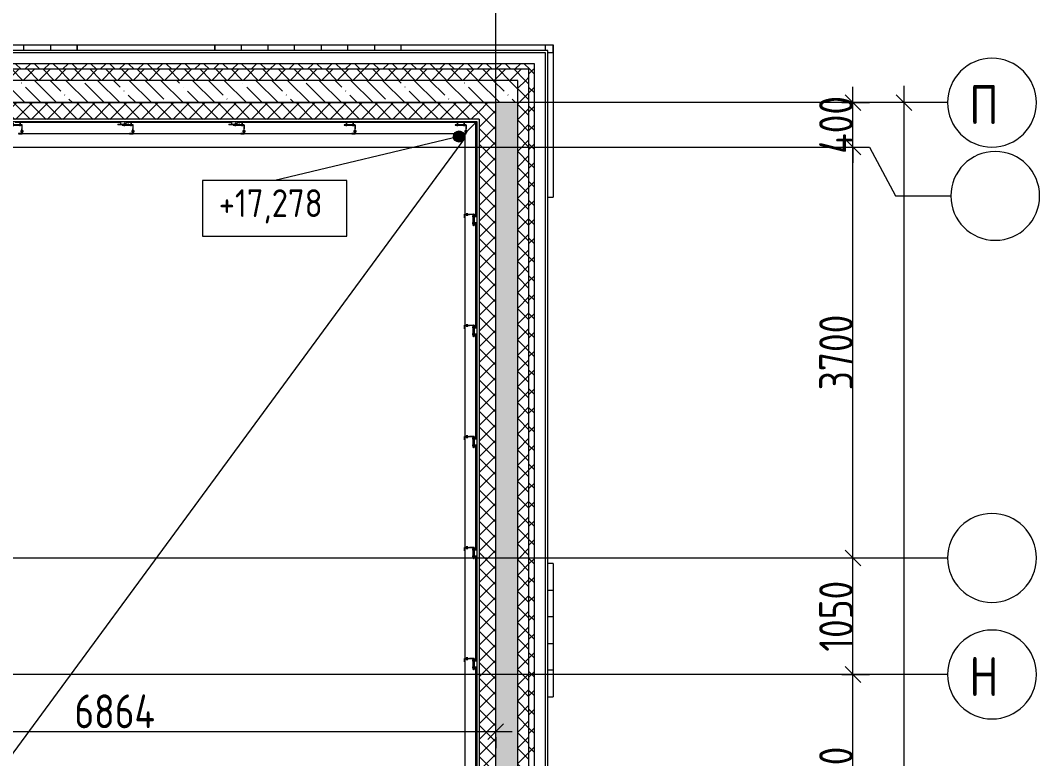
# Model space of a CAD drawing. Header units: millimetres. Extents: x -68946 to 690821, y -552984 to 293768.
# Drawn here: x 172136 to 181335, y -491113 to -484465 of the extents above; entities that cross this region are included whole.
import ezdxf

# ---------------------------------------------------------------- set-up
doc = ezdxf.new("R2010")
doc.units = ezdxf.units.MM
doc.linetypes.add('ADSK_Линия сетки', pattern=[2500, 2000, -250, 0, -250])
doc.layers.get('Defpoints').update_dxf_attribs({"color": 250})
for name, color, linetype, lineweight in [('Аннотация', 250, 'Continuous', 20), ('Крыша', 7, 'Continuous', 5), ('Ограждение', 7, 'Continuous', 5), ('Оси', 250, 'Continuous', 9), ('Отметки', 7, 'Continuous', 9), ('Размеры', 7, 'Continuous', 9), ('Стены', 7, 'Continuous', 9), ('Стены внутренние', 7, 'Continuous', 9), ('Стены наружные', 7, 'Continuous', 9), ('Стены отделка', 7, 'Continuous', 13), ('Стены перегородки', 7, 'Continuous', 13), ('Стены штриховка', 250, 'Continuous', 9)]:
    doc.layers.add(name, color=color, linetype=linetype, lineweight=lineweight)
doc.styles.add('GOST Common', font='', dxfattribs={"width": 0.9, "height": 350})
doc.styles.add('GOST Common_1', font='', dxfattribs={"width": 0.9, "height": 250})
doc.styles.add('GOST Common_2', font='', dxfattribs={"width": 0.8, "height": 350})
doc.styles.add('А3', font='ГОСТ тип А.ttf')
doc.styles.get('GOST Common').set_extended_font_data('GOST Common')
doc.styles.get('GOST Common_1').set_extended_font_data('GOST Common')
doc.styles.get('GOST Common_2').set_extended_font_data('GOST Common')
doc.dimstyles.new('ADSK_Основной_2_5_мм', dxfattribs={"dimscale": 304.8, "dimtxt": 0.824897, "dimasz": 0.463911, "dimexe": 0.492126, "dimexo": 0.001615, "dimgap": 0.098425, "dimtad": 1, "dimdec": 0, "dimlfac": 304.8, "dimdsep": 46, "dimtxsty": 'GOST Common_1', "dimblk1": 'OBLIQUE', "dimblk2": 'OBLIQUE', "dimsah": 1, "dimcen": 0.09, "dimdle": 0.492126, "dimazin": 0, "dimtfac": 1, "dimtdec": 4, "dimtix": 1, "dimtmove": 0, "dimatfit": 3, "dimfxl": 1, "dimtvp": 1, "dimtolj": 1, "dimtzin": 0, "dimlwd": 9, "dimlwe": 9, "dimarcsym": 2})
doc.dimstyles.new('ADSK_Основной_2_5_мм_Округление_до_10_мм_1', dxfattribs={"dimscale": 304.8, "dimtxt": 0.824897, "dimasz": 0.463911, "dimexe": 0.492126, "dimexo": 0.001615, "dimgap": 6.56168e-05, "dimtad": 1, "dimdec": 0, "dimlfac": 304.8, "dimrnd": 10, "dimdsep": 46, "dimtxsty": 'GOST Common_1', "dimblk1": 'OBLIQUE', "dimblk2": 'OBLIQUE', "dimsah": 1, "dimcen": 0.09, "dimdle": 0.492126, "dimazin": 0, "dimtfac": 1, "dimtdec": 4, "dimtix": 1, "dimtmove": 0, "dimatfit": 3, "dimfxl": 1, "dimtvp": 1, "dimtolj": 1, "dimtzin": 0, "dimlwd": 9, "dimlwe": 9, "dimarcsym": 2})
doc.dimstyles.new('ADSK_Основной_2_мм_1', dxfattribs={"dimscale": 304.8, "dimtxt": 201.142999, "dimasz": 0.463911, "dimexe": 0.492126, "dimexo": 0.492126, "dimgap": 0.098425, "dimtad": 1, "dimdec": 0, "dimdsep": 46, "dimtxsty": 'GOST Common_2', "dimblk1": 'OBLIQUE', "dimblk2": 'OBLIQUE', "dimsah": 1, "dimcen": 0.09, "dimdle": 0.492126, "dimazin": 0, "dimtfac": 1, "dimtdec": 4, "dimtix": 1, "dimtmove": 0, "dimatfit": 3, "dimfxl": 1, "dimtvp": 1, "dimtolj": 1, "dimtzin": 0, "dimlwd": 9, "dimlwe": 9, "dimarcsym": 2})
pattern_1 = [(135, (23667.23, -543980.64), (-142.5612, -142.5612), []), (135, (23809.8, -543980.64), (-142.5612, -142.5612), [252.016, -50.403, 3.353, -47.05])]
pattern_2 = [(45, (23667.23, -543980.64), (-70.71068, 70.71068), []), (135, (23667.23, -543980.64), (-70.71068, -70.71068), [])]
pattern_3 = [(135, (23667.23, -543980.64), (-84.85281, -84.85281), []), (225, (23667.23, -543980.64), (84.85281, -84.85281), [])]

# ---------------------------------------------------------------- blocks, each defined once
blk = doc.blocks.new('Плитка 148 - Плитка 3-33942767-АР3_Кладочный план кровли _17_930 С2-3')
at = {"layer": 'Стены'}
for p, q in [((153269, 54625), (153220, 54625)), ((153269, 54625), (153269, 54385)), ((153220, 54385), (153269, 54385)), ((153269, 54385), (153269, 54145)), ((153269, 54145), (153220, 54145)), ((153269, 54145), (153269, 53905)), ((153220, 53905), (153269, 53905)), ((153269, 53905), (153269, 53665)), ((153269, 53665), (153220, 53665)), ((153269, 53665), (153269, 53425)), ((153220, 53425), (153269, 53425))]:
    blk.add_line(p, q, dxfattribs=at)
blk = doc.blocks.new('Плитка 186 - Плитка 8-34207631-АР3_Кладочный план кровли _17_930 С2-3')
at = {"layer": 'Стены'}
for p, q in [((153199, 59245), (153199, 59295)), ((153199, 59295), (153269, 59295)), ((153269, 59295), (153269, 57925)), ((153220, 57925), (153269, 57925))]:
    blk.add_line(p, q, dxfattribs=at)
blk = doc.blocks.new('Плитка 205 - Плитка 8-34221083-АР3_Кладочный план кровли _17_930 С2-3')
at = {"layer": 'Стены'}
for p, q in [((151899, 59295), (153269, 59295)), ((151899, 59245), (151899, 59295)), ((153269, 59225), (153269, 59295)), ((153269, 59225), (153220, 59225))]:
    blk.add_line(p, q, dxfattribs=at)
blk = doc.blocks.new('Плитка 208 - Плитка 3-34221574-АР3_Кладочный план кровли _17_930 С2-3')
at = {"layer": 'Стены'}
for p, q in [((147299, 59295), (147539, 59295)), ((147299, 59295), (147299, 59245)), ((147539, 59295), (147779, 59295)), ((147539, 59245), (147539, 59295)), ((147779, 59295), (148019, 59295)), ((147779, 59295), (147779, 59245)), ((148019, 59295), (148259, 59295)), ((148019, 59245), (148019, 59295)), ((148259, 59295), (148499, 59295)), ((148259, 59295), (148259, 59245)), ((148499, 59295), (148739, 59295)), ((148499, 59245), (148499, 59295)), ((148739, 59295), (148979, 59295)), ((148739, 59295), (148739, 59245)), ((148979, 59245), (148979, 59295))]:
    blk.add_line(p, q, dxfattribs=at)
blk = doc.blocks.new('Плитка 209 - Плитка 3-34221879-АР3_Кладочный план кровли _17_930 С2-3')
at = {"layer": 'Стены'}
for p, q in [((148979, 59295), (150219, 59295)), ((148979, 59295), (148979, 59245)), ((150219, 59245), (150219, 59295))]:
    blk.add_line(p, q, dxfattribs=at)
blk = doc.blocks.new('Плитка 210 - Плитка 3-34221972-АР3_Кладочный план кровли _17_930 С2-3')
at = {"layer": 'Стены'}
for p, q in [((150219, 59295), (150459, 59295)), ((150219, 59295), (150219, 59245)), ((150459, 59295), (150699, 59295)), ((150459, 59245), (150459, 59295)), ((150699, 59295), (150939, 59295)), ((150699, 59295), (150699, 59245)), ((150939, 59295), (151179, 59295)), ((150939, 59245), (150939, 59295)), ((151179, 59295), (151419, 59295)), ((151179, 59295), (151179, 59245)), ((151419, 59295), (151659, 59295)), ((151419, 59245), (151419, 59295)), ((151659, 59295), (151899, 59295)), ((151659, 59295), (151659, 59245)), ((151899, 59245), (151899, 59295))]:
    blk.add_line(p, q, dxfattribs=at)
blk = doc.blocks.new('Ограждение - Н_800-V10-АР3_Кладочный план кровли _17_930 С2-3')
at = {"layer": 'Ограждение'}
for p, q in [((0, 100), (-2, 100)), ((-2, 100), (-2, 2)), ((0, 0), (0, 100)), ((-78, 32), (-80, 32)), ((-80, 32), (-80, 2)), ((-80, 2), (-35, 2)), ((-80, 2), (-80, 0)), ((-78, 4), (-78, 32)), ((-35, 4), (-78, 4)), ((-64.5, 9), (-57.5, 9)), ((-64.5, 9), (-64.5, 4)), ((-57.5, 9), (-50.5, 9)), ((-57.5, 9), (-57.5, 4)), ((-50.5, 9), (-50.5, 4)), ((-35, 2), (-35, 4)), ((-2, 2), (-35, 2)), ((-2, 85), (-5, 85)), ((-2, 85), (-5, 85)), ((-5, 75), (-5, 85)), ((-5, 85), (-5, 75)), ((-5, 75), (-5, 85)), ((-5, 85), (-5, 75)), ((-5, 75), (-2, 75)), ((-5, 75), (-2, 75)), ((-2, 24), (-5, 24)), ((-2, 24), (-5, 24)), ((-5, 14), (-5, 24)), ((-5, 24), (-5, 14)), ((-5, 14), (-5, 24)), ((-5, 24), (-5, 14)), ((-5, 14), (-2, 14)), ((-5, 14), (-2, 14)), ((15, 83), (0, 83)), ((0, 77), (15, 77)), ((15, 22), (0, 22)), ((0, 16), (15, 16)), ((15, 83), (5, 83)), ((5, 77), (15, 77)), ((15, 22), (5, 22)), ((5, 16), (15, 16)), ((15, 82.6), (15, 83)), ((15, 83), (15, 77)), ((15, 82.6), (15, 83)), ((15, 83), (15, 82.6)), ((15, 77), (15, 77.4)), ((15, 77), (15, 77.4)), ((15, 77.4), (15, 77)), ((15, 21.6), (15, 22)), ((15, 22), (15, 16)), ((15, 21.6), (15, 22)), ((15, 22), (15, 21.6)), ((15, 16), (15, 16.4)), ((15, 16), (15, 16.4)), ((15, 16.4), (15, 16)), ((-80, 0), (0, 0)), ((-64.5, 0), (-64.5, -5)), ((-57.5, -5), (-64.5, -5)), ((-57.5, 0), (-57.5, -5)), ((-50.5, -5), (-57.5, -5)), ((-50.5, 0), (-50.5, -5))]:
    blk.add_line(p, q, dxfattribs=at)
blk = doc.blocks.new('Ограждение - Ограждение-36047490-АР3_Кладочный план кровли _17_930 С2-3')
at = {"extrusion": (0, 0, -1), "zscale": -1, "rotation": 180}
for p in [(-152550, 57769.9), (-152550, 56769.9), (-152550, 55769.9), (-152550, 54769.9), (-152550, 53769.9)]:
    blk.add_blockref('Ограждение - Н_800-V10-АР3_Кладочный план кровли _17_930 С2-3', p, dxfattribs=at)
blk = doc.blocks.new('Ограждение - Н_800-V16-АР3_Кладочный план кровли _17_930 С2-3')
at = {"layer": 'Ограждение'}
for p, q in [((0, 100), (-2, 100)), ((-2, 100), (-2, 2)), ((0, 0), (0, 100)), ((-78, 32), (-80, 32)), ((-80, 32), (-80, 2)), ((-80, 2), (-35, 2)), ((-80, 2), (-80, 0)), ((-78, 4), (-78, 32)), ((-35, 4), (-78, 4)), ((-64.5, 9), (-57.5, 9)), ((-64.5, 9), (-64.5, 4)), ((-57.5, 9), (-50.5, 9)), ((-57.5, 9), (-57.5, 4)), ((-50.5, 9), (-50.5, 4)), ((-35, 2), (-35, 4)), ((-2, 2), (-35, 2)), ((-2, 85), (-5, 85)), ((-2, 85), (-5, 85)), ((-5, 75), (-5, 85)), ((-5, 85), (-5, 75)), ((-5, 75), (-5, 85)), ((-5, 85), (-5, 75)), ((-5, 75), (-2, 75)), ((-5, 75), (-2, 75)), ((-2, 24), (-5, 24)), ((-2, 24), (-5, 24)), ((-5, 14), (-5, 24)), ((-5, 24), (-5, 14)), ((-5, 14), (-5, 24)), ((-5, 24), (-5, 14)), ((-5, 14), (-2, 14)), ((-5, 14), (-2, 14)), ((15, 83), (0, 83)), ((0, 77), (15, 77)), ((15, 22), (0, 22)), ((15, 22), (0, 22)), ((0, 16), (15, 16)), ((0, 16), (15, 16)), ((15, 83), (5, 83)), ((5, 77), (15, 77)), ((15, 82.6), (15, 83)), ((15, 83), (15, 77)), ((15, 82.6), (15, 83)), ((15, 83), (15, 82.6)), ((15, 77), (15, 77.4)), ((15, 77), (15, 77.4)), ((15, 77.4), (15, 77)), ((15, 21.6), (15, 22)), ((15, 22), (15, 16)), ((15, 21.6), (15, 22)), ((15, 22), (15, 21.6)), ((15, 16), (15, 16.4)), ((15, 16), (15, 16.4)), ((15, 16.4), (15, 16)), ((-80, 0), (0, 0)), ((-64.5, 0), (-64.5, -5)), ((-57.5, -5), (-64.5, -5)), ((-57.5, 0), (-57.5, -5)), ((-50.5, -5), (-57.5, -5)), ((-50.5, 0), (-50.5, -5))]:
    blk.add_line(p, q, dxfattribs=at)
blk = doc.blocks.new('Ограждение - Н_800-V11-АР3_Кладочный план кровли _17_930 С2-3')
at = {"layer": 'Ограждение'}
for p, q in [((0, 100), (-2, 100)), ((-2, 100), (-2, 2)), ((0, 0), (0, 100)), ((-78, 32), (-80, 32)), ((-80, 32), (-80, 2)), ((-80, 2), (-35, 2)), ((-80, 2), (-80, 0)), ((-78, 4), (-78, 32)), ((-35, 4), (-78, 4)), ((-64.5, 9), (-57.5, 9)), ((-64.5, 9), (-64.5, 4)), ((-57.5, 9), (-50.5, 9)), ((-57.5, 9), (-57.5, 4)), ((-50.5, 9), (-50.5, 4)), ((-35, 2), (-35, 4)), ((-2, 2), (-35, 2)), ((-2, 85), (-5, 85)), ((-2, 85), (-5, 85)), ((-5, 75), (-5, 85)), ((-5, 85), (-5, 75)), ((-5, 75), (-5, 85)), ((-5, 85), (-5, 75)), ((-5, 75), (-2, 75)), ((-5, 75), (-2, 75)), ((-2, 24), (-5, 24)), ((-2, 24), (-5, 24)), ((-5, 14), (-5, 24)), ((-5, 24), (-5, 14)), ((-5, 14), (-5, 24)), ((-5, 24), (-5, 14)), ((-5, 14), (-2, 14)), ((-5, 14), (-2, 14)), ((15, 83), (0, 83)), ((15, 83), (0, 83)), ((0, 77), (15, 77)), ((0, 77), (15, 77)), ((15, 22), (0, 22)), ((15, 22), (0, 22)), ((0, 16), (15, 16)), ((0, 16), (15, 16)), ((15, 82.6), (15, 83)), ((15, 83), (15, 77)), ((15, 82.6), (15, 83)), ((15, 83), (15, 82.6)), ((15, 77), (15, 77.4)), ((15, 77), (15, 77.4)), ((15, 77.4), (15, 77)), ((15, 21.6), (15, 22)), ((15, 22), (15, 16)), ((15, 21.6), (15, 22)), ((15, 22), (15, 21.6)), ((15, 16), (15, 16.4)), ((15, 16), (15, 16.4)), ((15, 16.4), (15, 16)), ((-80, 0), (0, 0)), ((-64.5, 0), (-64.5, -5)), ((-57.5, -5), (-64.5, -5)), ((-57.5, 0), (-57.5, -5)), ((-50.5, -5), (-57.5, -5)), ((-50.5, 0), (-50.5, -5))]:
    blk.add_line(p, q, dxfattribs=at)
blk = doc.blocks.new('Ограждение - Ограждение-36047530-АР3_Кладочный план кровли _17_930 С2-3')
at = {"rotation": 89.99999999999984}
for name, p in [('Ограждение - Н_800-V16-АР3_Кладочный план кровли _17_930 С2-3', (146485, 58575)), ('Ограждение - Н_800-V16-АР3_Кладочный план кровли _17_930 С2-3', (147485, 58575)), ('Ограждение - Н_800-V16-АР3_Кладочный план кровли _17_930 С2-3', (148485, 58575)), ('Ограждение - Н_800-V16-АР3_Кладочный план кровли _17_930 С2-3', (149485, 58575)), ('Ограждение - Н_800-V16-АР3_Кладочный план кровли _17_930 С2-3', (150485, 58575)), ('Ограждение - Н_800-V11-АР3_Кладочный план кровли _17_930 С2-3', (151485, 58575)), ('Ограждение - Н_800-V11-АР3_Кладочный план кровли _17_930 С2-3', (152485, 58575))]:
    blk.add_blockref(name, p, dxfattribs=at)
blk = doc.blocks.new('TN_Удлинитель для кровельного ограждения - Удлинитель для кровельного ограждения ТехноНИКОЛЬ 200 мм-V22-АР3_Кладочный план кровли _17_930 С2-3')
at = {"layer": 'Ограждение'}
for p, q in [((146369.5, 58605), (146369.5, 58580)), ((146420.5, 58580), (146420.5, 58605)), ((146345, 58580), (146345, 58575)), ((146346.3, 58580), (146345, 58580)), ((146345, 58580), (146355, 58580)), ((146355, 58575), (146345, 58575)), ((146345, 58575), (146346.3, 58575)), ((146355, 58580), (146402.6, 58580)), ((146385, 58575), (146355, 58575)), ((146407.6, 58580), (146435, 58580)), ((146435, 58580), (146445, 58580)), ((146445, 58580), (146443.7, 58580)), ((146445, 58575), (146445, 58580))]:
    blk.add_line(p, q, dxfattribs=at)
blk = doc.blocks.new('TN_Удлинитель для кровельного ограждения - Удлинитель для кровельного ограждения ТехноНИКОЛЬ 200 мм-V15-АР3_Кладочный план кровли _17_930 С2-3')
at = {"layer": 'Ограждение'}
for p, q in [((152555, 769.9), (152550, 769.9)), ((152555, 768.6), (152555, 769.9)), ((152555, 769.9), (152555, 759.9)), ((152555, 759.9), (152555, 753.5)), ((152555, 748.5), (152555, 692.5)), ((152580, 745.4), (152555, 745.4)), ((152550, 669.9), (152555, 669.9)), ((152555, 694.4), (152580, 694.4)), ((152555, 687.5), (152555, 679.9)), ((152555, 679.9), (152555, 669.9)), ((152555, 669.9), (152555, 671.3))]:
    blk.add_line(p, q, dxfattribs=at)
blk = doc.blocks.new('Ось сетки - Круг_Ø8 мм-39983606-АР3_Кладочный план кровли _17_930 С2-3')
at = {"layer": 'Оси'}
for start, end in [(360, 180), (180, 360)]:
    blk.add_arc((0, 0), 4, start, end, dxfattribs=at)
blk = doc.blocks.new('_Oblique')
at = {"color": 0, "linetype": 'ByBlock', "lineweight": -2}
blk.add_line((-0.5, -0.5), (0.5, 0.5), dxfattribs=at)
blk = doc.blocks.new('*D6081')
at = {"layer": 'Defpoints', "color": 0, "lineweight": 30, "transparency": 16777216}
for p in [(179536.1, -490355.5), (179636, -490355.5), (179536.1, -492305.6)]:
    blk.add_point(p, dxfattribs=at)
at = {"layer": 'Размеры', "color": 0, "lineweight": 9, "transparency": 16777216}
for p, q in [((179636, -492455.6), (179636, -490205.5)), ((179536.5, -490355.5), (179786, -490355.5)), ((179536.5, -492305.6), (179786, -492305.6))]:
    blk.add_line(p, q, dxfattribs=at)
at = {"layer": 'Размеры', "color": 0, "lineweight": 9, "transparency": 16777216, "xscale": 141.4, "yscale": 141.4, "zscale": 141.4}
for p, rotation in [((179636, -490355.5), 90), ((179636, -492305.6), 270)]:
    blk.add_blockref('_Oblique', p, dxfattribs=dict(at, rotation=rotation))
at = {"layer": 'Размеры', "color": 0, "transparency": 16777216, "insert": (179483.6, -491330.6), "char_height": 304.8, "width": 700.591, "attachment_point": 5, "rotation": 90, "style": 'А3'}
blk.add_mtext('\\A1;1950', dxfattribs=at)
blk = doc.blocks.new('*D6082')
at = {"layer": 'Defpoints', "color": 0, "lineweight": 30, "transparency": 16777216}
for p in [(179536.1, -489305.6), (179636, -489305.6), (179536.1, -490355.5)]:
    blk.add_point(p, dxfattribs=at)
at = {"layer": 'Размеры', "color": 0, "lineweight": 9, "transparency": 16777216}
for p, q in [((179636, -490505.5), (179636, -489155.6)), ((179536.5, -489305.6), (179786, -489305.6)), ((179536.5, -490355.5), (179786, -490355.5))]:
    blk.add_line(p, q, dxfattribs=at)
at = {"layer": 'Размеры', "color": 0, "lineweight": 9, "transparency": 16777216, "xscale": 141.4, "yscale": 141.4, "zscale": 141.4}
for p, rotation in [((179636, -489305.6), 90), ((179636, -490355.5), 270)]:
    blk.add_blockref('_Oblique', p, dxfattribs=dict(at, rotation=rotation))
at = {"layer": 'Размеры', "color": 0, "transparency": 16777216, "insert": (179483.6, -489830.6), "char_height": 304.8, "width": 700.591, "attachment_point": 5, "rotation": 90, "style": 'А3'}
blk.add_mtext('\\A1;1050', dxfattribs=at)
blk = doc.blocks.new('*D6083')
at = {"layer": 'Defpoints', "color": 0, "lineweight": 30, "transparency": 16777216}
for p in [(178547.7, -485605.6), (179636, -485605.6), (179536.1, -489305.6)]:
    blk.add_point(p, dxfattribs=at)
at = {"layer": 'Размеры', "color": 0, "lineweight": 9, "transparency": 16777216}
for p, q in [((179636, -489455.6), (179636, -485455.6)), ((178548.2, -485605.6), (179786, -485605.6)), ((179536.5, -489305.6), (179786, -489305.6))]:
    blk.add_line(p, q, dxfattribs=at)
at = {"layer": 'Размеры', "color": 0, "lineweight": 9, "transparency": 16777216, "xscale": 141.4, "yscale": 141.4, "zscale": 141.4}
for p, rotation in [((179636, -485605.6), 90), ((179636, -489305.6), 270)]:
    blk.add_blockref('_Oblique', p, dxfattribs=dict(at, rotation=rotation))
at = {"layer": 'Размеры', "color": 0, "transparency": 16777216, "insert": (179483.6, -487455.6), "char_height": 304.8, "width": 756.843, "attachment_point": 5, "rotation": 90, "style": 'А3'}
blk.add_mtext('\\A1;3700', dxfattribs=at)
blk = doc.blocks.new('*D6084')
at = {"layer": 'Defpoints', "color": 0, "lineweight": 30, "transparency": 16777216}
for p in [(179536.1, -485205.6), (179636, -485205.6), (178547.7, -485605.6)]:
    blk.add_point(p, dxfattribs=at)
at = {"layer": 'Размеры', "color": 0, "lineweight": 9, "transparency": 16777216}
for p, q in [((179636, -485205.6), (179636, -485064.2)), ((179536.5, -485205.6), (179786, -485205.6)), ((179636, -485605.6), (179636, -485205.6)), ((178548.2, -485605.6), (179786, -485605.6)), ((179636, -485605.6), (179636, -485747))]:
    blk.add_line(p, q, dxfattribs=at)
at = {"layer": 'Размеры', "color": 0, "lineweight": 9, "transparency": 16777216, "xscale": 141.4, "yscale": 141.4, "zscale": 141.4}
for p, rotation in [((179636, -485205.6), 270), ((179636, -485605.6), 90)]:
    blk.add_blockref('_Oblique', p, dxfattribs=dict(at, rotation=rotation))
at = {"layer": 'Размеры', "color": 0, "transparency": 16777216, "insert": (179483.6, -485405.6), "char_height": 304.8, "width": 593.201, "attachment_point": 5, "rotation": 90, "style": 'А3'}
blk.add_mtext('\\A1;400', dxfattribs=at)
blk = doc.blocks.new('Высотные отметки - Рамка-32693647-АР3_Кладочный план кровли _17_930 С2-3')
at = {"layer": 'Аннотация'}
for p, q in [((-6.5, 0), (-6.5, 5)), ((-6.5, 5), (6.5, 5)), ((6.5, 5), (6.5, 0)), ((6.5, 0), (-6.5, 0))]:
    blk.add_line(p, q, dxfattribs=at)
blk = doc.blocks.new('*D6162')
at = {"layer": 'Defpoints', "color": 0, "lineweight": 30, "transparency": 16777216}
for p in [(180195.1, -485205.6), (180095.1, -543955.6), (180195.1, -543955.6)]:
    blk.add_point(p, dxfattribs=at)
at = {"layer": 'Размеры', "color": 0, "lineweight": 9, "transparency": 16777216}
for p, q in [((180095.1, -485055.6), (180095.1, -544105.6)), ((180194.6, -485205.6), (179945.1, -485205.6)), ((180194.6, -543955.6), (179945.1, -543955.6))]:
    blk.add_line(p, q, dxfattribs=at)
at = {"layer": 'Размеры', "color": 0, "lineweight": 9, "transparency": 16777216, "xscale": 141.4, "yscale": 141.4, "zscale": 141.4}
for p, rotation in [((180095.1, -485205.6), 90), ((180095.1, -543955.6), 270)]:
    blk.add_blockref('_Oblique', p, dxfattribs=dict(at, rotation=rotation))
at = {"layer": 'Размеры', "color": 0, "transparency": 16777216, "insert": (179912.7, -514580.6), "char_height": 304.8, "width": 946.054, "attachment_point": 5, "rotation": 90, "style": 'А3'}
blk.add_mtext('\\A1;58750', dxfattribs=at)
blk = doc.blocks.new('*D6197')
at = {"layer": 'Defpoints', "color": 0, "lineweight": 30, "transparency": 16777216}
for p in [(169553.2, -490276.7), (176417.2, -490769.6), (176417.2, -490869.6)]:
    blk.add_point(p, dxfattribs=at)
at = {"layer": 'Размеры', "color": 0, "lineweight": 9, "transparency": 16777216}
for p, q in [((169553.2, -490426.7), (169553.2, -491019.6)), ((169403.2, -490869.6), (176567.2, -490869.6)), ((176417.2, -490919.6), (176417.2, -491019.6))]:
    blk.add_line(p, q, dxfattribs=at)
at = {"layer": 'Размеры', "color": 0, "lineweight": 9, "transparency": 16777216, "xscale": 141.4, "yscale": 141.4, "zscale": 141.4, "rotation": 180}
blk.add_blockref('_Oblique', (169553.2, -490869.6), dxfattribs=at)
at = {"layer": 'Размеры', "color": 0, "lineweight": 9, "transparency": 16777216, "xscale": 141.4, "yscale": 141.4, "zscale": 141.4}
blk.add_blockref('_Oblique', (176417.2, -490869.6), dxfattribs=at)
at = {"layer": 'Размеры', "color": 0, "transparency": 16777216, "insert": (172985.2, -490687.2), "char_height": 304.8, "width": 605.475, "attachment_point": 5, "style": 'А3'}
blk.add_mtext('\\A1;6864', dxfattribs=at)

msp = doc.modelspace()

# ---------------------------------------------------------------- hatches: boundary and pattern name
at = {"layer": 'Отметки'}
h = msp.add_hatch(color=256, dxfattribs=at)
edge = h.paths.add_edge_path()
edge.add_arc((176087.2228, -485510.5847), 50, 0, 360)
at = {"layer": 'Стены внутренние', "lineweight": 5}
h = msp.add_hatch(dxfattribs=at)
h.set_pattern_fill('FP_13', color=256, style=0, pattern_type=2)
h.set_pattern_definition(pattern_1)
h.paths.add_polyline_path([(169527.2079, -485205.6404), (176617.2298, -485205.6404), (176617.2298, -485005.6404), (160367.2308, -485005.6404), (160367.2308, -485205.6404), (169377.2079, -485205.6404)])
h = msp.add_hatch(dxfattribs=at)
h.set_pattern_fill('FP_13', color=256, style=0, pattern_type=2)
h.set_pattern_definition(pattern_1)
h.paths.add_polyline_path([(176617.2298, -543955.6404), (176617.2298, -485205.6404), (176417.2298, -485205.6404), (176417.2298, -543955.6404)])
at = {"layer": 'Стены наружные', "lineweight": 5}
h = msp.add_hatch(dxfattribs=at)
h.set_pattern_fill('FP_34', color=256, style=0, pattern_type=2)
h.set_pattern_definition(pattern_3)
h.paths.add_polyline_path([(176741.5895, -484905.6404), (176767.2298, -484905.6404), (176767.2298, -484855.6404), (160067.2079, -484855.6404), (160067.2079, -484905.6404), (176717.2298, -484905.6404)])
h = msp.add_hatch(dxfattribs=at)
h.set_pattern_fill('FP_33', color=256, style=0, pattern_type=2)
h.set_pattern_definition(pattern_2)
h.paths.add_polyline_path([(176717.2298, -485005.6404), (176717.2298, -484905.6404), (160167.2079, -484905.6404), (160167.2079, -485005.6404), (176617.2298, -485005.6404)])
h = msp.add_hatch(dxfattribs=at)
h.set_pattern_fill('FP_34', color=256, style=0, pattern_type=2)
h.set_pattern_definition(pattern_3)
h.paths.add_polyline_path([(176767.2298, -544255.6404), (176767.2298, -484905.6404), (176717.2298, -484905.6404), (176717.2298, -544255.6404), (176741.5895, -544255.6404)])
h = msp.add_hatch(dxfattribs=at)
h.set_pattern_fill('FP_33', color=256, style=0, pattern_type=2)
h.set_pattern_definition(pattern_2)
h.paths.add_polyline_path([(176717.2298, -544155.6404), (176717.2298, -485005.6404), (176617.2298, -485005.6404), (176617.2298, -544155.6404)])
h = msp.add_hatch(dxfattribs=at)
h.set_pattern_fill('FP_33', color=256, style=0, pattern_type=2)
h.set_pattern_definition(pattern_2)
h.paths.add_polyline_path([(169567.2298, -485205.6404), (169567.2298, -485358.8095), (176267.2298, -485355.6404), (176267.2298, -485205.6404)])
h = msp.add_hatch(dxfattribs=at)
h.set_pattern_fill('FP_33', color=256, style=0, pattern_type=2)
h.set_pattern_definition(pattern_2)
h.paths.add_polyline_path([(176267.2298, -543805.6404), (176417.2298, -543805.6404), (176417.2298, -485205.6404), (176267.2298, -485205.6404), (176267.2298, -543785.6404)])

# ---------------------------------------------------------------- linework, layer by layer
at = {"layer": 'Крыша'}
for p, q in [((176239.2298, -485393.6154), (176247.2298, -485382.7654)), ((169589.227, -494436.2479), (176139.2298, -485529.2403))]:
    msp.add_line(p, q, dxfattribs=at)
at = {"layer": 'Ограждение'}
for p, q in [((173036.8076, -485383.6404), (172087.7298, -485383.6404)), ((174036.8076, -485383.6404), (173087.7298, -485383.6404)), ((176239.2298, -485383.6404), (174087.7298, -485383.6404)), ((176239.2298, -485383.6404), (176157.2298, -485465.6404)), ((176239.2298, -486235.2862), (176239.2298, -485383.6404)), ((172152.1785, -485483.6404), (173120.2298, -485483.6404)), ((173152.1785, -485483.6404), (174120.2298, -485483.6404)), ((174152.1785, -485483.6404), (175120.2298, -485483.6404)), ((175152.1785, -485483.6404), (176120.2298, -485483.6404)), ((176148.2298, -485474.6404), (176139.2298, -485483.6404)), ((176139.2298, -485485.6404), (176139.2298, -486210.7597)), ((176139.2298, -486242.7084), (176139.2298, -487210.7597)), ((176239.2298, -487235.2862), (176239.2298, -486286.2084)), ((176139.2298, -487242.7084), (176139.2298, -488210.7597)), ((176239.2298, -488235.2862), (176239.2298, -487286.2084)), ((176139.2298, -488242.7084), (176139.2298, -489210.7597)), ((176239.2298, -489235.2862), (176239.2298, -488286.2084)), ((176139.2298, -489242.7084), (176139.2298, -490210.7597)), ((176239.2298, -490235.2862), (176239.2298, -489286.2084)), ((176139.2298, -490242.7084), (176139.2298, -491210.7597)), ((176239.2298, -491235.2862), (176239.2298, -490286.2084))]:
    msp.add_line(p, q, dxfattribs=at)
at = {"layer": 'Оси', "linetype": 'ADSK_Линия сетки', "ltscale": 100}
for p, q in [((176417.2308, -547719.4803), (176417.2308, -482778.6358)), ((180488.1093, -485205.6404), (122987.2298, -485205.6404)), ((168903.8317, -485605.6404), (178547.6944, -485605.6404)), ((88763.207, -489305.6404), (180488.1093, -489305.6404)), ((180488.1093, -490355.5211), (122987.2298, -490355.5211))]:
    msp.add_line(p, q, dxfattribs=at)
at = {"layer": 'Оси', "ltscale": 100}
for p, q in [((179786.0371, -485605.6404), (180019.8249, -486045.2299)), ((180019.8249, -486045.2299), (180516.8369, -486045.2299))]:
    msp.add_line(p, q, dxfattribs=at)
at = {"layer": 'Отметки'}
msp.add_line((176087.2228, -485510.5847), (174427.3338, -485907.2402), dxfattribs=at)
msp.add_circle((176087.2228, -485510.5847), 50, dxfattribs=at)
at = {"layer": 'Стены отделка', "lineweight": 5}
for p, q in [((176887.2298, -484735.6404), (159897.2079, -484735.6404)), ((176887.2298, -544425.6404), (176887.2298, -484735.6404))]:
    msp.add_line(p, q, dxfattribs=at)
at = {"layer": 'Стены перегородки'}
for p, q in [((176767.2298, -484855.6404), (160017.2079, -484855.6404)), ((176717.2298, -484905.6404), (160067.2079, -484905.6404)), ((176717.2298, -544255.6404), (176717.2298, -484905.6404)), ((176767.2298, -544305.6404), (176767.2298, -484855.6404)), ((176617.2298, -485005.6404), (160167.2308, -485005.6404)), ((176617.2298, -544155.6404), (176617.2298, -485005.6404)), ((160367.2308, -485205.6404), (176417.2298, -485205.6404)), ((176417.2298, -485205.6404), (169549.2079, -485205.6404)), ((176417.2298, -543955.6404), (176417.2298, -485205.6404)), ((169704.4026, -485374.1368), (176247.2298, -485375.6404)), ((176247.2298, -485375.6404), (176247.2298, -543785.6404))]:
    msp.add_line(p, q, dxfattribs=at)
at = {"layer": 'Стены штриховка'}
for p, q in [((176867.2298, -484755.6404), (159917.2079, -484755.6404)), ((176867.2298, -544405.6404), (176867.2298, -484755.6404)), ((176267.2298, -485355.6404), (169557.7326, -485355.6381)), ((176267.2298, -485355.6404), (176267.2298, -543805.6404))]:
    msp.add_line(p, q, dxfattribs=at)

# ---------------------------------------------------------------- block references
at = {"layer": 'Ограждение'}
for name, p in [('Ограждение - Ограждение-36047530-АР3_Кладочный план кровли _17_930 С2-3', (23667.2298, -543980.641)), ('TN_Удлинитель для кровельного ограждения - Удлинитель для кровельного ограждения ТехноНИКОЛЬ 200 мм-V22-АР3_Кладочный план кровли _17_930 С2-3', (26667.2298, -543980.641)), ('TN_Удлинитель для кровельного ограждения - Удлинитель для кровельного ограждения ТехноНИКОЛЬ 200 мм-V22-АР3_Кладочный план кровли _17_930 С2-3', (27667.2298, -543980.641)), ('Ограждение - Ограждение-36047490-АР3_Кладочный план кровли _17_930 С2-3', (23667.2298, -543980.641)), ('TN_Удлинитель для кровельного ограждения - Удлинитель для кровельного ограждения ТехноНИКОЛЬ 200 мм-V15-АР3_Кладочный план кровли _17_930 С2-3', (23667.2298, -486980.641)), ('TN_Удлинитель для кровельного ограждения - Удлинитель для кровельного ограждения ТехноНИКОЛЬ 200 мм-V15-АР3_Кладочный план кровли _17_930 С2-3', (23667.2298, -487980.641)), ('TN_Удлинитель для кровельного ограждения - Удлинитель для кровельного ограждения ТехноНИКОЛЬ 200 мм-V15-АР3_Кладочный план кровли _17_930 С2-3', (23667.2298, -488980.641)), ('TN_Удлинитель для кровельного ограждения - Удлинитель для кровельного ограждения ТехноНИКОЛЬ 200 мм-V15-АР3_Кладочный план кровли _17_930 С2-3', (23667.2298, -489980.641)), ('TN_Удлинитель для кровельного ограждения - Удлинитель для кровельного ограждения ТехноНИКОЛЬ 200 мм-V15-АР3_Кладочный план кровли _17_930 С2-3', (23667.2298, -490980.641))]:
    msp.add_blockref(name, p, dxfattribs=at)
at = {"layer": 'Оси', "xscale": 99.99999999999993, "yscale": 99.99999999999993, "zscale": 99.99999999999993}
for p, rotation in [((180888.1093, -485205.6404), 89.9999999999998), ((180916.8369, -486045.2299), 269.9999999999994), ((180888.1093, -489305.6404), 269.9999999999994), ((180888.1093, -490355.5211), 89.9999999999998)]:
    msp.add_blockref('Ось сетки - Круг_Ø8 мм-39983606-АР3_Кладочный план кровли _17_930 С2-3', p, dxfattribs=dict(at, rotation=rotation))
at = {"layer": 'Отметки', "extrusion": (0, 0, -1), "xscale": 99.99999999999993, "yscale": 99.99999999999993, "zscale": 99.99999999999993, "rotation": 180}
msp.add_blockref('Высотные отметки - Рамка-32693647-АР3_Кладочный план кровли _17_930 С2-3', (-174427.3338, -485907.2402), dxfattribs=at)
at = {"layer": 'Стены'}
for name in ['Плитка 208 - Плитка 3-34221574-АР3_Кладочный план кровли _17_930 С2-3', 'Плитка 209 - Плитка 3-34221879-АР3_Кладочный план кровли _17_930 С2-3', 'Плитка 210 - Плитка 3-34221972-АР3_Кладочный план кровли _17_930 С2-3', 'Плитка 205 - Плитка 8-34221083-АР3_Кладочный план кровли _17_930 С2-3', 'Плитка 186 - Плитка 8-34207631-АР3_Кладочный план кровли _17_930 С2-3', 'Плитка 148 - Плитка 3-33942767-АР3_Кладочный план кровли _17_930 С2-3']:
    msp.add_blockref(name, (23667.2298, -543980.641), dxfattribs=at)

# ---------------------------------------------------------------- texts
at = {"layer": 'Оси', "char_height": 350, "width": 310.253062, "attachment_point": 1, "style": 'GOST Common'}
for s, insert in [('\\fGOST Common|b0|i0|c204|p34|;\\W.9;П', (180682.8322, -485048.4148)), ('\\fGOST Common|b0|i0|c204|p34|;\\W.9;Н', (180682.8322, -490198.2955))]:
    msp.add_mtext(s, dxfattribs=dict(at, insert=insert))
at = {"layer": 'Отметки', "insert": (173922.5595, -485985.7413), "char_height": 250, "width": 1164.590943, "attachment_point": 1, "line_spacing_factor": 1.022761, "style": 'GOST Common_1'}
msp.add_mtext('+17,278', dxfattribs=at)

# ---------------------------------------------------------------- dimensions: what is measured, and where the dimension line sits
at = {"layer": 'Размеры'}
for base, p1, p2, dimstyle, override, picture, middle in [((179636.0371, -485205.6404), (178547.6944, -485605.6404), (179536.0522, -485205.6404), 'ADSK_Основной_2_5_мм_Округление_до_10_мм_1', {"dimtxt": 1, "dimlfac": 1, "dimpost": '<>', "dimtxsty": 'А3', "dimfxl": 1066.232246}, '*D6084', (179483.6171, -485405.6404)), ((180095.1316, -543955.6404), (180195.1165, -485205.6404), (180195.1165, -543955.6404), 'ADSK_Основной_2_5_мм', {"dimtxt": 1, "dimlfac": 1, "dimpost": '<>', "dimtxsty": 'А3', "dimfxl": 58750}, '*D6162', (179912.7316, -514580.6404)), ((179636.0371, -485605.6404), (179536.0522, -489305.6404), (178547.6944, -485605.6404), 'ADSK_Основной_2_5_мм_Округление_до_10_мм_1', {"dimtxt": 1, "dimlfac": 1, "dimpost": '<>', "dimtxsty": 'А3', "dimfxl": 3829.732524}, '*D6083', (179483.6171, -487455.6404)), ((179636.0371, -489305.6404), (179536.0522, -490355.5211), (179536.0522, -489305.6404), 'ADSK_Основной_2_5_мм_Округление_до_10_мм_1', {"dimtxt": 1, "dimlfac": 1, "dimpost": '<>', "dimtxsty": 'А3', "dimfxl": 1049.880666}, '*D6082', (179483.6171, -489830.5807)), ((179636.0371, -490355.5211), (179536.0522, -492305.6404), (179536.0522, -490355.5211), 'ADSK_Основной_2_5_мм_Округление_до_10_мм_1', {"dimtxt": 1, "dimlfac": 1, "dimpost": '<>', "dimtxsty": 'А3', "dimfxl": 1950.119334}, '*D6081', (179483.6171, -491330.5807))]:
    dim = msp.add_linear_dim(base=base, p1=p1, p2=p2, angle=90, dimstyle=dimstyle, override=override, dxfattribs=at)
    dim.commit()
    dim.dimension.update_dxf_attribs({"geometry": picture, "text_midpoint": middle})
dim = msp.add_linear_dim(base=(176417.2298, -490869.5566), p1=(169553.2153, -490276.6596), p2=(176417.2298, -490769.5717), dimstyle='ADSK_Основной_2_мм_1', override={"dimtxt": 1, "dimlfac": 1, "dimpost": '<>', "dimtxsty": 'А3', "dimfxl": 7229.377907}, dxfattribs=at)
dim.commit()
dim.dimension.update_dxf_attribs({"geometry": '*D6197', "text_midpoint": (172985.2226, -490687.1566)})

doc.saveas('drawing.dxf')
